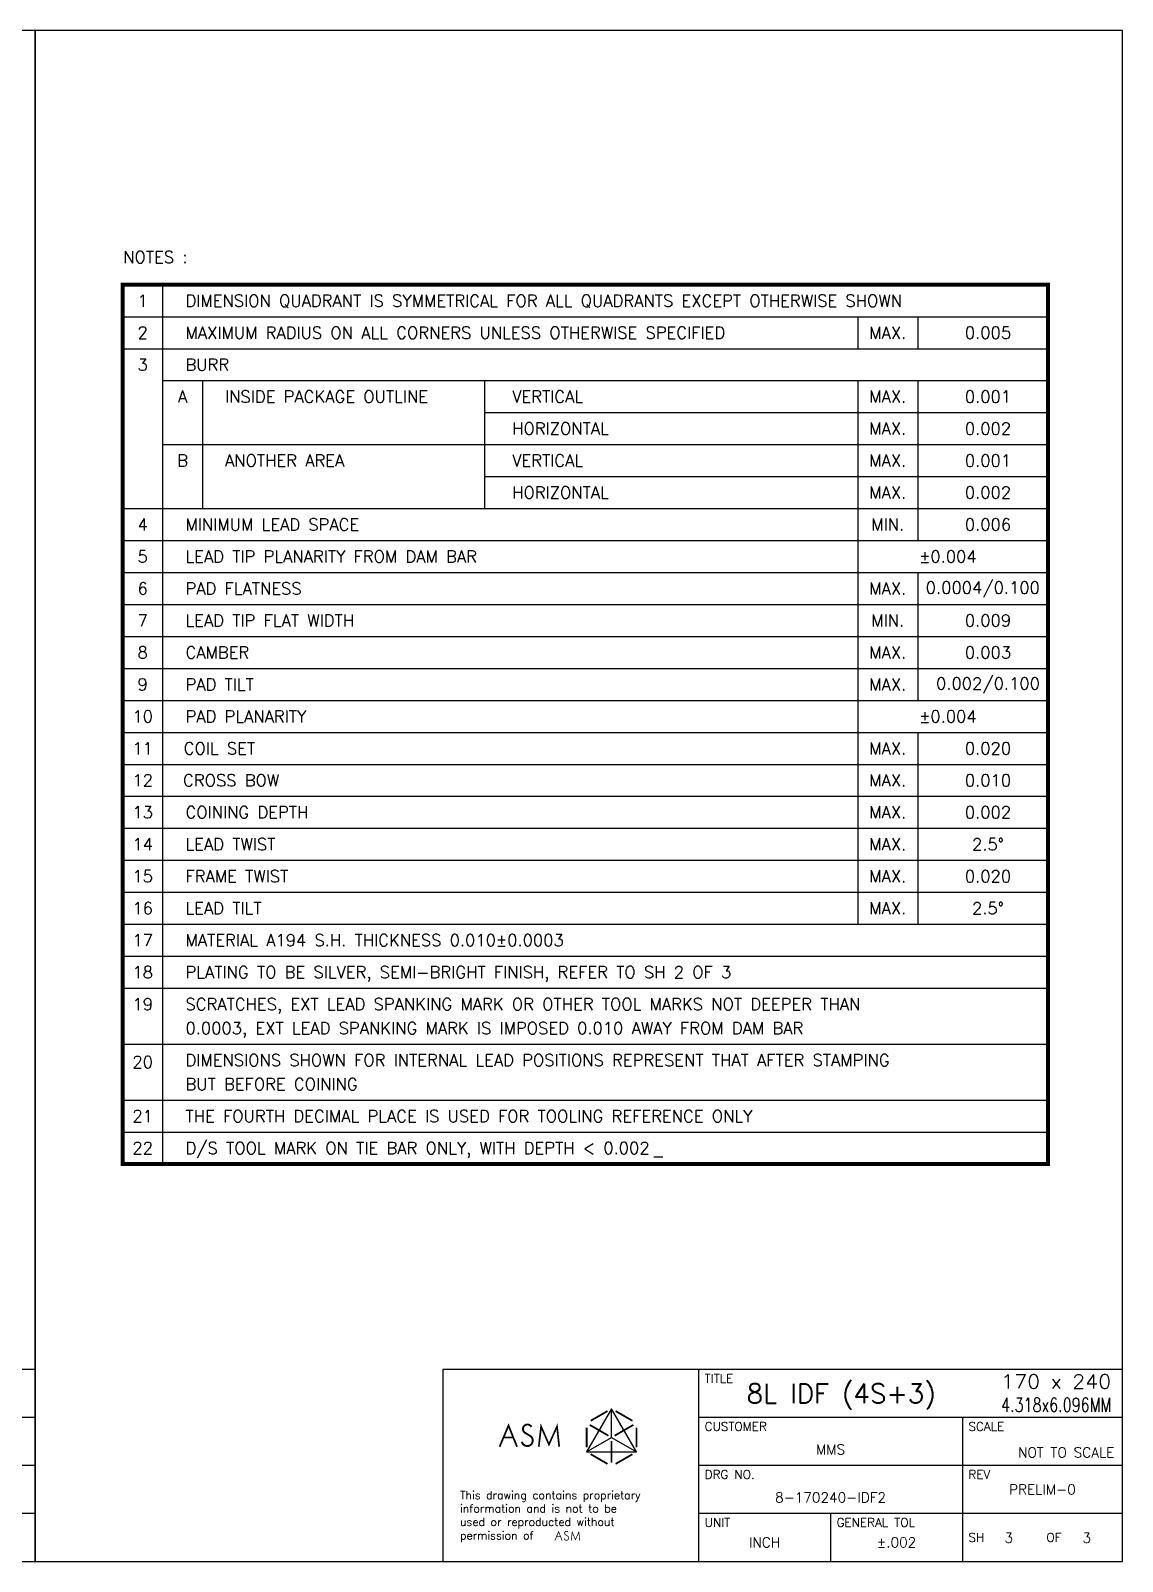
# Model space of a CAD drawing. Extents: x 5 to 821, y 9 to 392.
# Drawn here: x 547.9 to 821, y 9 to 392 of the extents above; entities that cross this region are included whole.
import ezdxf
from ezdxf.enums import TextEntityAlignment as Align

# ---------------------------------------------------------------- set-up
doc = ezdxf.new("R2010")
doc.units = 0
doc.header["$LTSCALE"] = 8
doc.header["$MEASUREMENT"] = 0
doc.layers.add('LF-LINE', color=1, linetype='Continuous')
doc.layers.add('PLOTTING-AREA', color=5, linetype='Continuous')
doc.styles.add('SIMPLEX', font='SIMPLEX.shx', dxfattribs={"height": 2.5})

# ---------------------------------------------------------------- blocks, each defined once
blk = doc.blocks.new('TABLET1')
at = {"layer": 'PLOTTING-AREA', "color": 1}
for p, q in [((149.21, 47.2), (142.98, 36.4)), ((149.21, 40), (149.21, 47.2)), ((155.45, 36.4), (149.21, 47.2)), ((142.98, 36.4), (149.21, 40)), ((149.21, 40), (155.45, 36.4)), ((142.98, 36.4), (155.45, 36.4))]:
    blk.add_line(p, q, dxfattribs=at)
at = {"layer": 'PLOTTING-AREA'}
for p, q in [((277, 45), (171, 45)), ((277, 33), (171, 33)), ((277, 21), (171, 21)), ((204, 21), (204, 9))]:
    blk.add_line(p, q, dxfattribs=at)
blk.add_lwpolyline([(5, 392), (5, 9), (277, 9), (277, 392)], close=True, dxfattribs=at)
for points in [[(277, 57), (107, 57), (107, 9)], [(171, 57), (171, 9)], [(237, 45), (237, 9)]]:
    blk.add_lwpolyline(points, dxfattribs=at)
at = {"layer": 'PLOTTING-AREA', "color": 1}
for points, const_width in [([(143.99, 44.18), (148.2, 46.61)], 0.45), ([(150.23, 46.61), (154.44, 44.18)], 0.45), ([(121.2, 37.67), (123.44, 42.97), (125.58, 37.67)], 0.453), ([(131.01, 37.67), (131.59, 42.75), (133.55, 38.24), (135.57, 42.75), (136.13, 37.67)], 0.432), ([(142.98, 37.57), (142.98, 42.43)], 0.45), ([(143.76, 43.15), (148.43, 40.45)], 0.45), ([(149.99, 40.45), (154.67, 43.15)], 0.45), ([(155.45, 42.43), (155.45, 37.57)], 0.45), ([(122.19, 40), (124.64, 40)], 0.453), ([(149.21, 33.7), (149.21, 39.1)], 0.45), ([(148.2, 33.39), (143.99, 35.82)], 0.45), ([(154.44, 35.82), (150.23, 33.39)], 0.45), ([(135.04, 14.2), (135.97, 16.41), (136.87, 14.2)], 0.189), ([(139.13, 14.2), (139.37, 16.32), (140.19, 14.44), (141.03, 16.32), (141.26, 14.2)], 0.18), ([(135.45, 15.18), (136.47, 15.18)], 0.189)]:
    blk.add_lwpolyline(points, dxfattribs=dict(at, const_width=const_width))
at = {"layer": 'PLOTTING-AREA', "color": 1, "flags": 128}
for points, const_width in [([(129.17, 42.63, 1.322767), (127.58, 41.17), (128.84, 40.4, -1.508624), (126.78, 38.94)], 0.48), ([(138.36, 16.27, 1.322767), (137.7, 15.67), (138.22, 15.34, -1.508624), (137.37, 14.73)], 0.2)]:
    blk.add_lwpolyline(points, format="xyb", dxfattribs=dict(at, const_width=const_width))
at = {"layer": 'PLOTTING-AREA', "color": 7, "style": 'SIMPLEX'}
for s, height, p in [('TITLE', 2.2, (172.5, 53.65)), ('CUSTOMER', 2.2, (172.5, 41.65)), ('SCALE', 2.2, (238.5, 41.65)), ('DRG NO.', 2.2, (172.5, 29.65)), ('REV', 2.2, (238.5, 29.65)), ('This drawing contains proprietary', 2, (111.31, 24.59)), ('information and is not to be', 2, (111.31, 21.23)), ('used or reproducted without', 2, (111.31, 17.87)), ('UNIT', 2.2, (172.5, 17.65)), ('GENERAL TOL', 2.2, (205.5, 17.65)), ('permission of', 2, (111.31, 14.5))]:
    blk.add_text(s, height=height, dxfattribs=at).set_placement(p)
for s, p in [('SH', (238.5, 15)), ('OF', (258, 15))]:
    blk.add_text(s, height=2.2, dxfattribs=at).set_placement(p, align=Align.MIDDLE_LEFT)

msp = doc.modelspace()

# ---------------------------------------------------------------- linework, layer by layer
msp.add_line((703.79, 110.2), (706.08, 110.2))
at = {"layer": 'LF-LINE'}
for p, q in [((580.92, 328.42), (580.92, 108.42)), ((570.92, 320.42), (802.38, 320.42)), ((754.8, 320.42), (754.8, 312.42)), ((769.8, 320.42), (769.8, 312.42)), ((570.92, 312.42), (802.38, 312.42)), ((580.92, 304.42), (802.38, 304.42)), ((590.92, 304.42), (590.92, 272.42)), ((661.44, 304.42), (661.44, 272.42)), ((754.8, 304.42), (754.8, 168.42)), ((769.8, 304.42), (769.8, 264.42)), ((661.44, 296.42), (802.38, 296.42)), ((580.92, 288.42), (802.38, 288.42)), ((661.44, 280.42), (802.38, 280.42)), ((570.92, 272.42), (802.38, 272.42)), ((570.92, 264.42), (802.38, 264.42)), ((570.92, 256.42), (802.38, 256.42)), ((769.8, 256.42), (769.8, 224.42)), ((570.92, 248.42), (802.38, 248.42)), ((570.92, 240.42), (802.38, 240.42)), ((570.92, 232.42), (802.38, 232.42)), ((570.92, 224.42), (802.38, 224.42)), ((570.92, 216.42), (802.38, 216.42)), ((769.8, 216.42), (769.8, 168.42)), ((570.92, 208.42), (802.38, 208.42)), ((570.92, 200.42), (802.38, 200.42)), ((570.92, 192.42), (802.38, 192.42)), ((570.92, 184.42), (802.38, 184.42)), ((570.92, 176.42), (802.38, 176.42)), ((570.92, 168.42), (802.38, 168.42)), ((570.92, 160.42), (802.38, 160.42)), ((570.92, 152.42), (802.38, 152.42)), ((570.92, 138.42), (802.38, 138.42)), ((570.92, 124.42), (802.38, 124.42)), ((570.92, 116.42), (802.38, 116.42))]:
    msp.add_line(p, q, dxfattribs=at)
at = {"layer": 'LF-LINE', "const_width": 1}
msp.add_lwpolyline([(802.38, 108.42), (802.38, 328.42), (570.92, 328.42), (570.92, 108.42)], close=True, dxfattribs=at)

# ---------------------------------------------------------------- block references
for p in [(272, 0), (544, 0)]:
    msp.add_blockref('TABLET1', p)

# ---------------------------------------------------------------- texts
at = {"style": 'SIMPLEX'}
for s, p in [('NOTES :', (571.06, 333.85)), ('DIMENSION QUADRANT IS SYMMETRICAL FOR ALL QUADRANTS EXCEPT OTHERWISE SHOWN', (586.63, 322.92)), ('MAXIMUM RADIUS ON ALL CORNERS UNLESS OTHERWISE SPECIFIED', (586.63, 314.92)), ('BURR', (586.63, 306.92)), ('INSIDE PACKAGE OUTLINE', (596.52, 298.92)), ('VERTICAL', (668.35, 298.92)), ('HORIZONTAL', (668.35, 290.92)), ('ANOTHER AREA', (596.52, 282.92)), ('VERTICAL', (668.35, 282.92)), ('HORIZONTAL', (668.35, 274.92)), ('MINIMUM LEAD SPACE ', (586.63, 266.92)), ('LEAD TIP PLANARITY FROM DAM BAR', (586.63, 258.92)), ('PAD FLATNESS', (586.63, 250.92)), ('LEAD TIP FLAT WIDTH', (586.63, 242.92)), ('CAMBER', (586.63, 234.92)), ('PAD TILT', (586.63, 226.92)), ('PAD PLANARITY', (586.63, 218.92)), ('COIL SET', (586.19, 210.92)), ('CROSS BOW', (586.03, 202.92)), ('COINING DEPTH', (586.63, 194.92)), ('LEAD TWIST', (586.63, 186.92)), ('FRAME TWIST', (586.63, 178.92)), ('LEAD TILT', (586.63, 170.92)), ('MATERIAL A194 S.H. THICKNESS 0.010%%P0.0003', (586.63, 162.92)), ('PLATING TO BE SILVER, SEMI-BRIGHT FINISH, REFER TO SH 2 OF 3', (586.63, 154.92)), ('SCRATCHES, EXT LEAD SPANKING MARK OR OTHER TOOL MARKS NOT DEEPER THAN', (586.63, 146.92)), ('0.0003, EXT LEAD SPANKING MARK IS IMPOSED 0.010 AWAY FROM DAM BAR ', (586.63, 140.92)), ('DIMENSIONS SHOWN FOR INTERNAL LEAD POSITIONS REPRESENT THAT AFTER STAMPING', (586.63, 132.92)), ('BUT BEFORE COINING', (586.63, 126.92)), ('THE FOURTH DECIMAL PLACE IS USED FOR TOOLING REFERENCE ONLY', (586.63, 118.92)), ('D/S TOOL MARK ON TIE BAR ONLY, WITH DEPTH < 0.002', (586.63, 110.92))]:
    msp.add_text(s, height=3, dxfattribs=at).set_placement(p)
for s, p in [('1', (575.92, 324.42)), ('2', (575.92, 316.42)), ('MAX.', (762.3, 316.42)), ('0.005', (787.38, 316.42)), ('3', (575.92, 308.42)), ('A', (585.92, 300.42)), ('MAX.', (762.3, 300.42)), ('0.001', (787.38, 300.42)), ('MAX.', (762.3, 292.42)), ('0.002', (787.38, 292.42)), ('B', (585.92, 284.42)), ('MAX.', (762.3, 284.42)), ('0.001', (787.38, 284.42)), ('MAX.', (762.3, 276.42)), ('0.002', (787.38, 276.42)), ('4', (575.92, 268.42)), ('MIN.', (762.3, 268.42)), ('0.006', (787.38, 268.42)), ('5', (575.92, 260.42)), ('%%P0.004', (777.35, 260.42)), ('6', (575.92, 252.42)), ('MAX.', (762.3, 252.42)), ('0.0004/0.100', (786.09, 252.42)), ('7', (575.92, 244.42)), ('MIN.', (762.3, 244.42)), ('0.009', (787.38, 244.42)), ('8', (575.92, 236.42)), ('MAX.', (762.3, 236.42)), ('0.003', (787.38, 236.42)), ('9', (575.92, 228.42)), ('MAX.', (762.3, 228.42)), ('0.002/0.100', (787.38, 228.42)), ('10', (575.92, 220.42)), ('%%P0.004', (777.35, 220.42)), ('11', (575.92, 212.42)), ('MAX.', (762.3, 212.42)), ('0.020', (787.38, 212.42)), ('12', (575.92, 204.42)), ('MAX.', (762.3, 204.42)), ('0.010', (787.38, 204.42)), ('13', (575.92, 196.42)), ('MAX.', (762.3, 196.42)), ('0.002', (787.38, 196.42)), ('14', (575.92, 188.42)), ('MAX.', (762.3, 188.42)), ('2.5%%D', (787.38, 188.42)), ('15', (575.92, 180.42)), ('MAX.', (762.3, 180.42)), ('0.020', (787.38, 180.42)), ('16', (575.92, 172.42)), ('MAX.', (762.3, 172.42)), ('2.5%%D', (787.38, 172.42)), ('17', (575.92, 164.42)), ('18', (575.92, 156.42)), ('19', (575.92, 148.42)), ('20', (575.92, 133.93)), ('21', (575.92, 120.42)), ('22', (575.92, 112.42))]:
    msp.add_text(s, height=3, dxfattribs=at).set_placement(p, align=Align.MIDDLE)
for s, p in [('MMS', (748, 35)), ('8-170240-IDF2', (748, 23))]:
    msp.add_text(s, height=2.5, dxfattribs=at).set_placement(p, align=Align.BOTTOM_CENTER)
msp.add_text('NOT TO SCALE', height=2.5, dxfattribs=at).set_placement((819, 35), align=Align.RIGHT)
msp.add_text('PRELIM-0', height=2.5, dxfattribs=at).set_placement((801, 27), align=Align.MIDDLE_CENTER)
for p in [(791.5, 14.88), (811, 14.88)]:
    msp.add_text('3', height=2.5, dxfattribs=at).set_placement(p, align=Align.MIDDLE_LEFT)
for s, p in [('INCH', (731.5, 15)), ('%%P.002', (764.5, 15))]:
    msp.add_text(s, height=2.5, dxfattribs=at).set_placement(p, align=Align.TOP_CENTER)
at = {"layer": 'LF-LINE', "style": 'SIMPLEX'}
msp.add_text('8L IDF (4S+3)', height=4.8, dxfattribs=at).set_placement((727, 51), align=Align.MIDDLE_LEFT)
for s, width, p, p2 in [('170 x 240', 1.002286, (790.65, 52.27), (818.22, 52.27)), ('4.318x6.096MM', 0.709774, (790.65, 46.38), (818.22, 46.38))]:
    msp.add_text(s, height=3.5, dxfattribs=dict(at, width=width)).set_placement(p, p2, align=Align.FIT)

doc.saveas('drawing.dxf')
